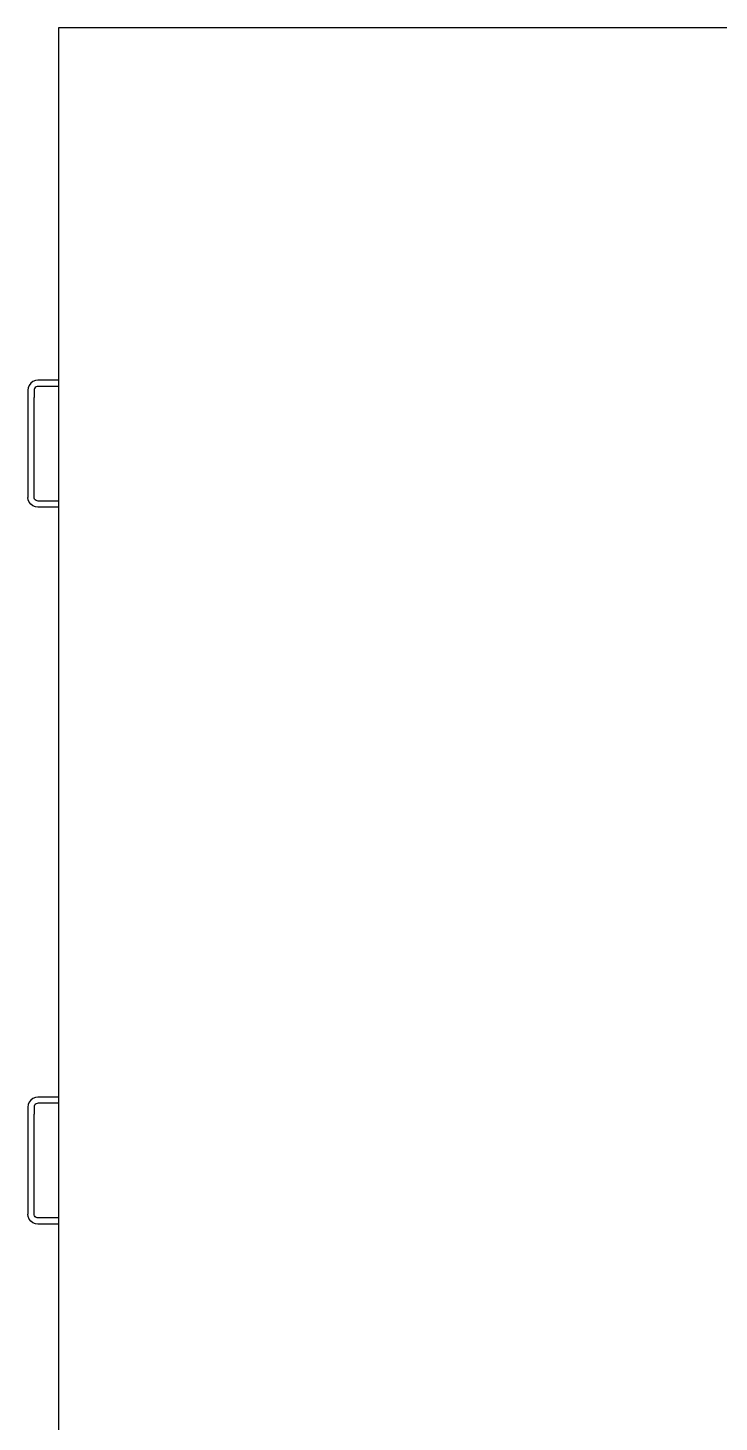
# Model space of a CAD drawing. Header units: metres. Extents: x 217 to 1422, y -179 to 129.
# Drawn here: x 476.981 to 477.592, y 64.23 to 65.462 of the extents above; entities that cross this region are included whole.
import ezdxf

# ---------------------------------------------------------------- set-up
doc = ezdxf.new("R2010")
doc.units = ezdxf.units.M
doc.header["$LTSCALE"] = 0.5
doc.header["$MEASUREMENT"] = 0
doc.layers.add('+1', color=255, linetype='Continuous')

# ---------------------------------------------------------------- blocks, each defined once
blk = doc.blocks.new('Chemistry Lab table pl')
at = {"layer": '+1', "transparency": 33554687}
for p, q in [((2.2778, 4.0984), (2.2778, 3.4234)), ((2.2778, 3.4234), (2.5891, 3.4234)), ((2.5891, 3.4234), (2.5891, 3.4052)), ((2.5891, 3.4234), (2.5945, 3.4234)), ((2.5945, 3.4234), (2.5945, 3.4055)), ((2.5945, 3.4234), (2.6959, 3.4234)), ((2.6959, 3.4234), (2.6959, 3.4055)), ((2.6959, 3.4234), (2.7014, 3.4234)), ((2.7014, 3.4234), (2.7014, 3.4052)), ((2.7014, 3.4234), (3.2226, 3.4234)), ((3.2226, 3.4234), (3.2226, 3.4052)), ((3.2226, 3.4234), (3.228, 3.4234)), ((3.228, 3.4234), (3.228, 3.4055)), ((3.228, 3.4234), (3.3294, 3.4234)), ((3.3294, 3.4234), (3.3294, 3.4055)), ((3.3294, 3.4234), (3.3349, 3.4234)), ((3.3349, 3.4234), (3.3349, 3.4052)), ((3.3349, 3.4234), (3.8561, 3.4234)), ((2.5891, 3.4052), (2.5894, 3.403)), ((2.5894, 3.403), (2.5903, 3.4008)), ((2.5903, 3.4008), (2.5917, 3.399)), ((2.5945, 3.4055), (2.5947, 3.4044)), ((2.5947, 3.4044), (2.595, 3.4036)), ((2.595, 3.4036), (2.5956, 3.4029)), ((2.5956, 3.4029), (2.5963, 3.4023)), ((2.5963, 3.4023), (2.5972, 3.4019)), ((2.5972, 3.4019), (2.5982, 3.4018)), ((2.5982, 3.4018), (2.6043, 3.4018)), ((2.6861, 3.4018), (2.6043, 3.4018)), ((2.6922, 3.4018), (2.6861, 3.4018)), ((2.6933, 3.4019), (2.6922, 3.4018)), ((2.6941, 3.4023), (2.6933, 3.4019)), ((2.6949, 3.4029), (2.6941, 3.4023)), ((2.6954, 3.4036), (2.6949, 3.4029)), ((2.6958, 3.4044), (2.6954, 3.4036)), ((2.6959, 3.4055), (2.6958, 3.4044)), ((2.7002, 3.4008), (2.6987, 3.399)), ((2.7011, 3.403), (2.7002, 3.4008)), ((2.7014, 3.4052), (2.7011, 3.403)), ((3.2226, 3.4052), (3.2229, 3.403)), ((3.2229, 3.403), (3.2238, 3.4008)), ((3.2238, 3.4008), (3.2252, 3.399)), ((3.228, 3.4055), (3.2282, 3.4044)), ((3.2282, 3.4044), (3.2285, 3.4036)), ((3.2285, 3.4036), (3.2291, 3.4029)), ((3.2291, 3.4029), (3.2298, 3.4023)), ((3.2298, 3.4023), (3.2307, 3.4019)), ((3.2307, 3.4019), (3.2317, 3.4018)), ((3.2317, 3.4018), (3.2378, 3.4018)), ((3.3196, 3.4018), (3.2378, 3.4018)), ((3.3257, 3.4018), (3.3196, 3.4018)), ((3.3268, 3.4019), (3.3257, 3.4018)), ((3.3276, 3.4023), (3.3268, 3.4019)), ((3.3284, 3.4029), (3.3276, 3.4023)), ((3.3289, 3.4036), (3.3284, 3.4029)), ((3.3293, 3.4044), (3.3289, 3.4036)), ((3.3294, 3.4055), (3.3293, 3.4044)), ((3.3337, 3.4008), (3.3322, 3.399)), ((3.3346, 3.403), (3.3337, 3.4008)), ((3.3349, 3.4052), (3.3346, 3.403)), ((2.5917, 3.399), (2.5936, 3.3975)), ((2.5936, 3.3975), (2.5957, 3.3966)), ((2.5957, 3.3966), (2.5979, 3.3963)), ((2.5979, 3.3963), (2.6926, 3.3963)), ((2.6947, 3.3966), (2.6926, 3.3963)), ((2.6969, 3.3975), (2.6947, 3.3966)), ((2.6987, 3.399), (2.6969, 3.3975)), ((3.2252, 3.399), (3.2271, 3.3975)), ((3.2271, 3.3975), (3.2292, 3.3966)), ((3.2292, 3.3966), (3.2314, 3.3963)), ((3.2314, 3.3963), (3.3261, 3.3963)), ((3.3282, 3.3966), (3.3261, 3.3963)), ((3.3304, 3.3975), (3.3282, 3.3966)), ((3.3322, 3.399), (3.3304, 3.3975))]:
    blk.add_line(p, q, dxfattribs=at)

msp = doc.modelspace()

# ---------------------------------------------------------------- block references
at = {"layer": '+1', "transparency": 33554687, "rotation": 269.9999999999999}
msp.add_blockref('Chemistry Lab table pl', (473.5846, 67.7399), dxfattribs=at)

doc.saveas('drawing.dxf')
